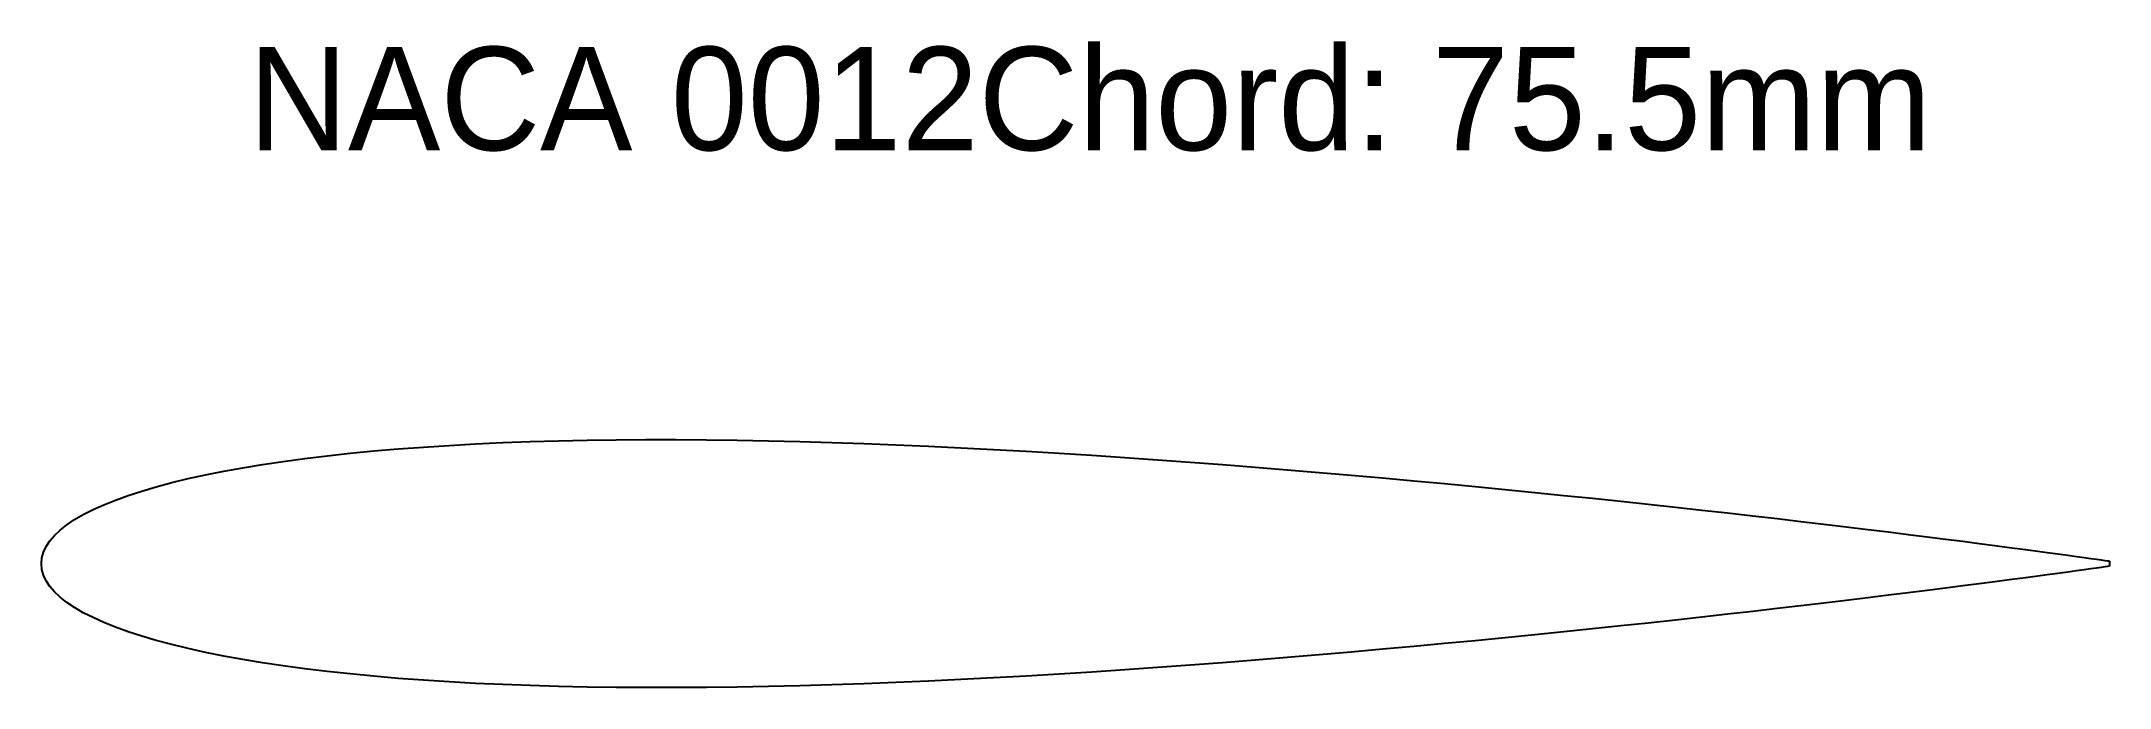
# Model space of a CAD drawing. Header units: metres. Extents: x 0 to 75.5, y -4.5 to 19.1.
import ezdxf

# ---------------------------------------------------------------- set-up
doc = ezdxf.new("R2010")
doc.units = ezdxf.units.M

msp = doc.modelspace()

# ---------------------------------------------------------------- linework, layer by layer
msp.add_line((75.5, 0.095), (75.5, -0.095))
for points in [[(0, 0), (0.019, 0.212), (0.076, 0.421), (0.171, 0.627), (0.304, 0.83), (0.474, 1.029), (0.682, 1.226), (0.928, 1.418), (1.21, 1.607), (1.529, 1.792), (1.885, 1.973), (2.277, 2.149), (2.704, 2.321), (3.167, 2.488), (3.665, 2.65), (4.196, 2.807), (4.762, 2.958), (5.361, 3.103), (5.993, 3.242), (6.656, 3.375), (7.351, 3.501), (8.076, 3.621), (8.832, 3.734), (9.616, 3.84), (10.429, 3.939), (11.269, 4.03), (12.136, 4.114), (13.029, 4.19), (13.947, 4.259), (14.888, 4.319), (15.853, 4.373), (16.84, 4.418), (17.847, 4.456), (18.875, 4.486), (19.922, 4.508), (20.986, 4.523), (22.068, 4.53), (23.165, 4.53), (24.278, 4.523), (25.403, 4.51), (26.541, 4.489), (27.691, 4.461), (28.85, 4.428), (30.019, 4.388), (31.195, 4.342), (32.378, 4.291), (33.566, 4.234), (34.758, 4.172), (35.954, 4.106), (37.151, 4.034), (38.349, 3.959), (39.546, 3.879), (40.742, 3.796), (41.934, 3.709), (43.122, 3.619), (44.305, 3.526), (45.481, 3.43), (46.65, 3.332), (47.809, 3.232), (48.959, 3.13), (50.097, 3.027), (51.222, 2.922), (52.335, 2.816), (53.432, 2.709), (54.514, 2.602), (55.578, 2.494), (56.625, 2.386), (57.653, 2.278), (58.66, 2.17), (59.647, 2.063), (60.612, 1.957), (61.553, 1.852), (62.471, 1.747), (63.364, 1.644), (64.231, 1.543), (65.071, 1.444), (65.884, 1.346), (66.668, 1.251), (67.424, 1.158), (68.149, 1.068), (68.844, 0.981), (69.507, 0.897), (70.139, 0.816), (70.738, 0.738), (71.304, 0.664), (71.835, 0.594), (72.333, 0.528), (72.796, 0.466), (73.223, 0.409), (73.615, 0.356), (73.971, 0.307), (74.29, 0.263), (74.572, 0.224), (74.818, 0.19), (75.026, 0.161), (75.196, 0.138), (75.329, 0.119), (75.424, 0.106), (75.481, 0.098), (75.5, 0.095)], [(75.5, -0.095), (75.481, -0.098), (75.424, -0.106), (75.329, -0.119), (75.196, -0.138), (75.026, -0.161), (74.818, -0.19), (74.572, -0.224), (74.29, -0.263), (73.971, -0.307), (73.615, -0.356), (73.223, -0.409), (72.796, -0.466), (72.333, -0.528), (71.835, -0.594), (71.304, -0.664), (70.738, -0.738), (70.139, -0.816), (69.507, -0.897), (68.844, -0.981), (68.149, -1.068), (67.424, -1.158), (66.668, -1.251), (65.884, -1.346), (65.071, -1.444), (64.231, -1.543), (63.364, -1.644), (62.471, -1.747), (61.553, -1.852), (60.612, -1.957), (59.647, -2.063), (58.66, -2.17), (57.653, -2.278), (56.625, -2.386), (55.578, -2.494), (54.514, -2.602), (53.432, -2.709), (52.335, -2.816), (51.222, -2.922), (50.097, -3.027), (48.959, -3.13), (47.809, -3.232), (46.65, -3.332), (45.481, -3.43), (44.305, -3.526), (43.122, -3.619), (41.934, -3.709), (40.742, -3.796), (39.546, -3.879), (38.349, -3.959), (37.151, -4.034), (35.954, -4.106), (34.758, -4.172), (33.566, -4.234), (32.378, -4.291), (31.195, -4.342), (30.019, -4.388), (28.85, -4.428), (27.691, -4.461), (26.541, -4.489), (25.403, -4.51), (24.278, -4.523), (23.165, -4.53), (22.068, -4.53), (20.986, -4.523), (19.922, -4.508), (18.875, -4.486), (17.847, -4.456), (16.84, -4.418), (15.853, -4.373), (14.888, -4.319), (13.947, -4.259), (13.029, -4.19), (12.136, -4.114), (11.269, -4.03), (10.429, -3.939), (9.616, -3.84), (8.832, -3.734), (8.076, -3.621), (7.351, -3.501), (6.656, -3.375), (5.993, -3.242), (5.361, -3.103), (4.762, -2.958), (4.196, -2.807), (3.665, -2.65), (3.167, -2.488), (2.704, -2.321), (2.277, -2.149), (1.885, -1.973), (1.529, -1.792), (1.21, -1.607), (0.928, -1.418), (0.682, -1.226), (0.474, -1.029), (0.304, -0.83), (0.171, -0.627), (0.076, -0.421), (0.019, -0.212), (0, 0)]]:
    msp.add_lwpolyline(points)

# ---------------------------------------------------------------- texts
msp.add_text('NACA 0012Chord: 75.5mm', height=3.775).set_placement((7.55, 15.1))

doc.saveas('drawing.dxf')
